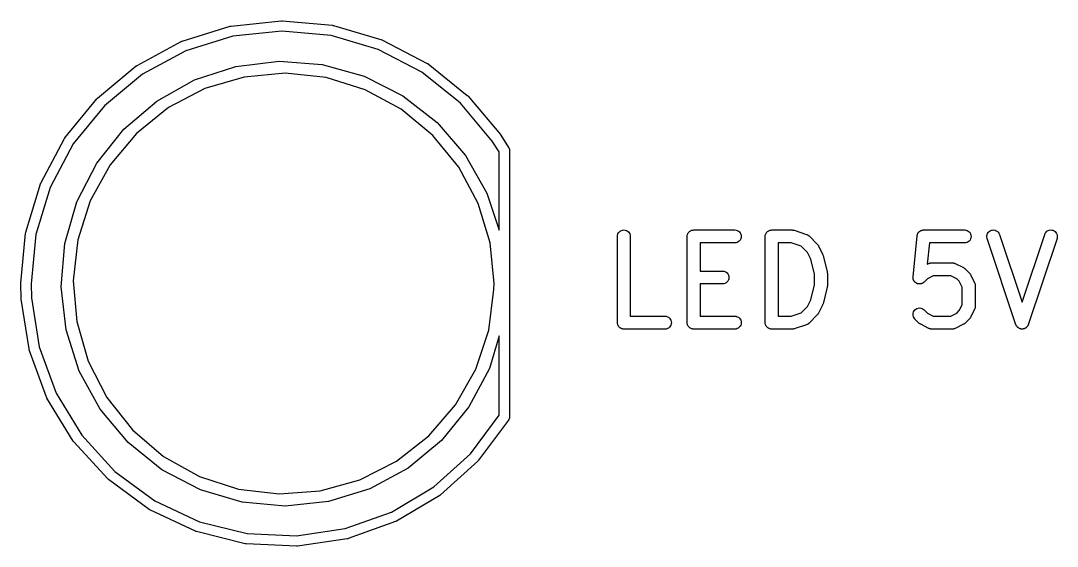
# Model space of a CAD drawing. Extents: x 42 to 128, y -152 to -13.
# Drawn here: x 102.36 to 114.38, y -26.92 to -20.83 of the extents above; entities that cross this region are included whole.
import ezdxf

# ---------------------------------------------------------------- set-up
doc = ezdxf.new("R2010")
doc.units = 0
doc.header["$MEASUREMENT"] = 0
doc.layers.add('BLACK', color=7, linetype='CONTINUOUS')

msp = doc.modelspace()

# ---------------------------------------------------------------- linework, layer by layer
at = {"layer": 'BLACK', "linetype": 'CONTINUOUS'}
for p, q in [((104.233, -21.0625), (104.791, -20.8898)), ((104.791, -20.8896), (104.797, -20.8886)), ((104.791, -20.8898), (104.791, -20.8896)), ((104.797, -20.8886), (104.802, -20.8875)), ((104.802, -20.8875), (105.382, -20.8264)), ((105.382, -20.8264), (105.383, -20.8263)), ((105.383, -20.8263), (105.389, -20.8264)), ((105.389, -20.8264), (105.394, -20.8263)), ((105.394, -20.8263), (105.975, -20.8791)), ((105.975, -20.8791), (105.976, -20.8792)), ((105.976, -20.8792), (105.981, -20.8803)), ((105.981, -20.8803), (105.987, -20.8813)), ((105.987, -20.8813), (106.547, -21.046)), ((104.82, -21.0062), (104.274, -21.1754)), ((105.389, -20.9464), (104.82, -21.0062)), ((105.959, -20.9981), (105.389, -20.9464)), ((106.507, -21.1594), (105.959, -20.9981)), ((103.709, -21.3447), (104.222, -21.067)), ((104.222, -21.067), (104.223, -21.0666)), ((104.223, -21.0666), (104.228, -21.0646)), ((104.228, -21.0646), (104.233, -21.0625)), ((106.547, -21.046), (106.547, -21.0462)), ((106.547, -21.0462), (106.552, -21.0483)), ((106.552, -21.0483), (106.557, -21.0504)), ((106.557, -21.0504), (107.075, -21.3206)), ((104.274, -21.1754), (103.771, -21.4474)), ((107.014, -21.4243), (106.507, -21.1594)), ((103.25, -21.7232), (103.699, -21.3512)), ((103.699, -21.3512), (103.7, -21.3507)), ((103.7, -21.3507), (103.705, -21.3477)), ((103.705, -21.3477), (103.709, -21.3447)), ((104.377, -21.5118), (104.856, -21.3562)), ((104.856, -21.3562), (105.356, -21.2966)), ((105.356, -21.2966), (105.858, -21.3352)), ((105.858, -21.3352), (106.343, -21.4706)), ((107.075, -21.3206), (107.075, -21.321)), ((107.075, -21.321), (107.08, -21.3241)), ((107.08, -21.3241), (107.084, -21.3271)), ((107.084, -21.3271), (107.539, -21.6926)), ((103.771, -21.4474), (103.331, -21.8119)), ((103.938, -21.7574), (104.377, -21.5118)), ((104.953, -21.4792), (104.496, -21.6137)), ((105.427, -21.4361), (104.953, -21.4792)), ((105.901, -21.4858), (105.427, -21.4361)), ((106.356, -21.6267), (105.901, -21.4858)), ((106.343, -21.4706), (106.792, -21.6976)), ((107.459, -21.7825), (107.014, -21.4243)), ((104.496, -21.6137), (104.074, -21.8343)), ((106.774, -21.8531), (106.356, -21.6267)), ((102.873, -22.1838), (103.242, -21.7316)), ((103.242, -21.7309), (103.246, -21.7271)), ((103.242, -21.7316), (103.242, -21.7309)), ((103.246, -21.7271), (103.25, -21.7232)), ((103.554, -22.0838), (103.938, -21.7574)), ((106.792, -21.6976), (107.189, -22.0076)), ((107.539, -21.6926), (107.54, -21.6932)), ((107.54, -21.6932), (107.544, -21.697)), ((107.544, -21.697), (107.548, -21.7008)), ((107.548, -21.7008), (107.923, -22.1478)), ((103.331, -21.8119), (102.97, -22.2551)), ((104.074, -21.8343), (103.703, -22.1327)), ((107.141, -22.1567), (106.774, -21.8531)), ((107.828, -22.222), (107.459, -21.7825)), ((103.241, -22.4784), (103.554, -22.0838)), ((107.189, -22.0076), (107.518, -22.3888)), ((102.592, -22.7089), (102.866, -22.1936)), ((102.866, -22.1936), (102.867, -22.1928)), ((102.867, -22.1928), (102.87, -22.1884)), ((102.87, -22.1884), (102.873, -22.1838)), ((103.703, -22.1327), (103.397, -22.4975)), ((107.442, -22.5257), (107.141, -22.1567)), ((107.91, -22.3488), (107.828, -22.222)), ((107.923, -22.1478), (107.923, -22.1484)), ((107.923, -22.1484), (107.925, -22.1513)), ((107.925, -22.1513), (107.927, -22.1539)), ((107.927, -22.1539), (108.018, -22.295)), ((102.97, -22.2551), (102.701, -22.76)), ((107.91, -23.2567), (107.91, -22.3488)), ((108.018, -22.295), (108.02, -22.2975)), ((108.02, -22.2975), (108.026, -22.3079)), ((108.026, -22.3079), (108.029, -22.3192)), ((108.029, -22.3192), (108.03, -22.3281)), ((108.03, -22.3281), (108.03, -25.4239)), ((103.011, -22.9262), (103.241, -22.4784)), ((107.518, -22.3888), (107.767, -22.8266)), ((103.397, -22.4975), (103.167, -22.9148)), ((107.666, -22.9462), (107.442, -22.5257)), ((102.419, -23.2784), (102.588, -22.7197)), ((102.588, -22.7189), (102.59, -22.7139)), ((102.588, -22.7197), (102.588, -22.7189)), ((102.59, -22.7139), (102.592, -22.7089)), ((102.701, -22.76), (102.536, -23.3074)), ((107.767, -22.8266), (107.91, -23.2567)), ((102.872, -23.4103), (103.011, -22.9262)), ((103.167, -22.9148), (103.023, -23.3687)), ((107.804, -23.4021), (107.666, -22.9462)), ((102.36, -23.8706), (102.417, -23.2898)), ((102.417, -23.289), (102.418, -23.2837)), ((102.417, -23.2898), (102.417, -23.289)), ((102.418, -23.2837), (102.419, -23.2784)), ((102.536, -23.3074), (102.48, -23.8783)), ((109.28, -23.3273), (109.282, -23.3128)), ((109.282, -23.3128), (109.286, -23.2988)), ((109.286, -23.2988), (109.293, -23.286)), ((109.293, -23.286), (109.303, -23.2748)), ((109.303, -23.2748), (109.314, -23.2656)), ((109.314, -23.2656), (109.327, -23.2588)), ((109.327, -23.2588), (109.341, -23.2547)), ((109.341, -23.2547), (109.356, -23.2534)), ((109.356, -23.2534), (109.37, -23.2549)), ((109.37, -23.2549), (109.384, -23.2592)), ((109.384, -23.2592), (109.397, -23.2662)), ((109.397, -23.2662), (109.408, -23.2755)), ((109.408, -23.2755), (109.418, -23.2869)), ((109.418, -23.2869), (109.425, -23.2998)), ((109.425, -23.2998), (109.429, -23.3138)), ((109.429, -23.3138), (109.43, -23.3284)), ((110.09, -23.3273), (110.091, -23.3203)), ((110.091, -23.3128), (110.094, -23.3061)), ((110.091, -23.313), (110.091, -23.3128)), ((110.091, -23.3133), (110.091, -23.313)), ((110.091, -23.3203), (110.091, -23.3133)), ((110.094, -23.3061), (110.096, -23.2993)), ((110.096, -23.2988), (110.099, -23.2926)), ((110.096, -23.2991), (110.096, -23.2988)), ((110.096, -23.2993), (110.096, -23.2991)), ((110.099, -23.2926), (110.103, -23.2864)), ((110.103, -23.286), (110.107, -23.2806)), ((110.103, -23.2862), (110.103, -23.286)), ((110.103, -23.2864), (110.103, -23.2862)), ((110.107, -23.2806), (110.112, -23.2752)), ((110.112, -23.2748), (110.118, -23.2704)), ((110.112, -23.275), (110.112, -23.2748)), ((110.112, -23.2752), (110.112, -23.275)), ((110.118, -23.2704), (110.123, -23.2659)), ((110.123, -23.2658), (110.124, -23.2656)), ((110.123, -23.2659), (110.123, -23.2658)), ((110.124, -23.2656), (110.13, -23.2624)), ((110.13, -23.2624), (110.136, -23.259)), ((110.136, -23.259), (110.137, -23.2588)), ((110.136, -23.259), (110.136, -23.259)), ((110.137, -23.2588), (110.143, -23.2568)), ((110.143, -23.2568), (110.15, -23.2548)), ((110.15, -23.2548), (110.151, -23.2547)), ((110.15, -23.2548), (110.15, -23.2548)), ((110.151, -23.2547), (110.158, -23.2541)), ((110.158, -23.2541), (110.165, -23.2534)), ((110.165, -23.2534), (110.641, -23.2534)), ((110.641, -23.2534), (110.642, -23.2534)), ((110.642, -23.2534), (110.657, -23.255)), ((110.657, -23.255), (110.67, -23.2594)), ((110.67, -23.2594), (110.683, -23.2665)), ((110.683, -23.2665), (110.695, -23.2759)), ((110.695, -23.2759), (110.704, -23.2873)), ((110.704, -23.2873), (110.71, -23.3003)), ((110.71, -23.3003), (110.715, -23.3143)), ((110.715, -23.3143), (110.716, -23.3289)), ((110.995, -23.3203), (110.996, -23.3133)), ((110.995, -23.3273), (110.995, -23.3203)), ((110.996, -23.3128), (110.998, -23.3061)), ((110.996, -23.313), (110.996, -23.3128)), ((110.996, -23.3133), (110.996, -23.313)), ((110.998, -23.3061), (111, -23.2993)), ((111, -23.2993), (111.001, -23.2991)), ((111.001, -23.2988), (111.004, -23.2926)), ((111.001, -23.2991), (111.001, -23.2988)), ((111.004, -23.2926), (111.007, -23.2864)), ((111.007, -23.2864), (111.008, -23.2862)), ((111.008, -23.286), (111.012, -23.2806)), ((111.008, -23.2862), (111.008, -23.286)), ((111.012, -23.2806), (111.017, -23.2752)), ((111.017, -23.2748), (111.023, -23.2704)), ((111.017, -23.275), (111.017, -23.2748)), ((111.017, -23.2752), (111.017, -23.275)), ((111.023, -23.2704), (111.028, -23.2659)), ((111.028, -23.2656), (111.035, -23.2624)), ((111.028, -23.2658), (111.028, -23.2656)), ((111.028, -23.2659), (111.028, -23.2658)), ((111.035, -23.2624), (111.041, -23.259)), ((111.041, -23.2588), (111.048, -23.2568)), ((111.041, -23.259), (111.041, -23.2588)), ((111.041, -23.259), (111.041, -23.259)), ((111.048, -23.2568), (111.055, -23.2548)), ((111.055, -23.2547), (111.062, -23.2541)), ((111.055, -23.2548), (111.055, -23.2547)), ((111.055, -23.2548), (111.055, -23.2548)), ((111.062, -23.2541), (111.07, -23.2534)), ((111.07, -23.2534), (111.308, -23.2534)), ((111.308, -23.2534), (111.309, -23.2534)), ((111.309, -23.2534), (111.313, -23.2539)), ((111.313, -23.2539), (111.317, -23.254)), ((111.317, -23.254), (111.32, -23.2547)), ((111.32, -23.2547), (111.323, -23.255)), ((111.323, -23.255), (111.327, -23.2563)), ((111.327, -23.2563), (111.331, -23.2572)), ((111.331, -23.2572), (111.474, -23.3048)), ((111.474, -23.3048), (111.475, -23.3052)), ((111.475, -23.3052), (111.477, -23.3061)), ((111.477, -23.3061), (111.479, -23.3068)), ((111.479, -23.3068), (111.484, -23.3092)), ((111.484, -23.3092), (111.488, -23.3113)), ((111.488, -23.3113), (111.49, -23.3126)), ((111.49, -23.3126), (111.492, -23.3137)), ((111.492, -23.3137), (111.496, -23.3169)), ((111.496, -23.3169), (111.5, -23.3199)), ((111.5, -23.3199), (111.502, -23.3216)), ((111.502, -23.3216), (111.504, -23.323)), ((112.709, -23.7971), (112.757, -23.3209)), ((112.757, -23.3199), (112.758, -23.3166)), ((112.757, -23.3209), (112.757, -23.3199)), ((112.758, -23.3133), (112.759, -23.3095)), ((112.758, -23.3166), (112.758, -23.3133)), ((112.759, -23.3095), (112.76, -23.3056)), ((112.76, -23.3056), (112.761, -23.3025)), ((112.761, -23.3025), (112.762, -23.2993)), ((112.762, -23.2993), (112.764, -23.2958)), ((112.764, -23.2958), (112.766, -23.2921)), ((112.766, -23.2921), (112.768, -23.2894)), ((112.768, -23.2894), (112.769, -23.2864)), ((112.769, -23.2864), (112.772, -23.2834)), ((112.772, -23.2834), (112.774, -23.2801)), ((112.774, -23.2801), (112.776, -23.2777)), ((112.776, -23.2777), (112.779, -23.2752)), ((112.779, -23.2752), (112.782, -23.2726)), ((112.782, -23.2726), (112.785, -23.2698)), ((112.785, -23.2698), (112.787, -23.268)), ((112.787, -23.268), (112.79, -23.2659)), ((112.79, -23.2659), (112.793, -23.264)), ((112.793, -23.264), (112.797, -23.2618)), ((112.797, -23.2618), (112.8, -23.2606)), ((112.8, -23.2606), (112.803, -23.259)), ((112.803, -23.259), (112.807, -23.2579)), ((112.807, -23.2579), (112.81, -23.2564)), ((112.81, -23.2564), (112.814, -23.2558)), ((112.814, -23.2558), (112.817, -23.2548)), ((112.817, -23.2548), (112.821, -23.2544)), ((112.821, -23.2544), (112.825, -23.2537)), ((112.825, -23.2537), (112.828, -23.2537)), ((112.828, -23.2537), (112.831, -23.2534)), ((112.831, -23.2534), (113.308, -23.2534)), ((113.308, -23.2534), (113.309, -23.2534)), ((113.309, -23.2534), (113.323, -23.255)), ((113.323, -23.255), (113.337, -23.2594)), ((113.337, -23.2594), (113.35, -23.2665)), ((113.35, -23.2665), (113.361, -23.2759)), ((113.361, -23.2759), (113.37, -23.2873)), ((113.37, -23.2873), (113.377, -23.3003)), ((113.377, -23.3003), (113.381, -23.3143)), ((113.381, -23.3143), (113.383, -23.3289)), ((113.566, -23.3221), (113.569, -23.3078)), ((113.566, -23.3368), (113.566, -23.3221)), ((113.569, -23.3078), (113.574, -23.2941)), ((113.574, -23.2941), (113.582, -23.2818)), ((113.582, -23.2818), (113.592, -23.2713)), ((113.592, -23.2713), (113.604, -23.2629)), ((113.604, -23.2629), (113.618, -23.2571)), ((113.618, -23.2571), (113.632, -23.2539)), ((113.632, -23.2539), (113.647, -23.2536)), ((113.647, -23.2536), (113.661, -23.2561)), ((113.661, -23.2561), (113.675, -23.2614)), ((113.675, -23.2614), (113.687, -23.2693)), ((113.687, -23.2693), (113.698, -23.2793)), ((113.698, -23.2793), (113.706, -23.2913)), ((113.706, -23.2913), (113.712, -23.3047)), ((113.712, -23.3047), (113.974, -24.0912)), ((113.974, -24.0912), (114.236, -23.3047)), ((114.236, -23.3047), (114.237, -23.3037)), ((114.237, -23.3037), (114.243, -23.2904)), ((114.243, -23.2904), (114.252, -23.2786)), ((114.252, -23.2786), (114.262, -23.2686)), ((114.262, -23.2686), (114.275, -23.261)), ((114.275, -23.261), (114.289, -23.2559)), ((114.289, -23.2559), (114.303, -23.2535)), ((114.303, -23.2535), (114.318, -23.254)), ((114.318, -23.254), (114.332, -23.2574)), ((114.332, -23.2574), (114.345, -23.2635)), ((114.345, -23.2635), (114.357, -23.272)), ((114.357, -23.272), (114.367, -23.2827)), ((114.367, -23.2827), (114.375, -23.2951)), ((114.375, -23.2951), (114.38, -23.3088)), ((114.38, -23.3088), (114.382, -23.3232)), ((102.83, -23.912), (102.872, -23.4103)), ((103.023, -23.3687), (102.97, -23.8419)), ((107.85, -23.876), (107.804, -23.4021)), ((109.28, -23.3284), (109.28, -23.3273)), ((109.28, -24.3284), (109.28, -23.3284)), ((109.43, -23.3284), (109.43, -24.2534)), ((110.09, -23.3278), (110.09, -23.3273)), ((110.09, -23.3279), (110.09, -23.3278)), ((110.09, -23.3284), (110.09, -23.3279)), ((110.09, -23.3279), (110.09, -23.3279)), ((110.09, -24.3284), (110.09, -23.3284)), ((110.641, -23.4034), (110.24, -23.4034)), ((110.24, -23.4034), (110.24, -23.7296)), ((110.656, -23.402), (110.641, -23.4034)), ((110.67, -23.3977), (110.656, -23.402)), ((110.682, -23.3908), (110.67, -23.3977)), ((110.694, -23.3816), (110.682, -23.3908)), ((110.703, -23.3703), (110.694, -23.3816)), ((110.71, -23.3574), (110.703, -23.3703)), ((110.714, -23.3435), (110.71, -23.3574)), ((110.716, -23.3289), (110.714, -23.3435)), ((110.995, -23.3278), (110.995, -23.3273)), ((110.995, -23.3279), (110.995, -23.3278)), ((110.995, -23.3284), (110.995, -23.3279)), ((110.995, -23.3279), (110.995, -23.3279)), ((110.995, -24.3284), (110.995, -23.3284)), ((111.145, -23.4034), (111.145, -24.2534)), ((111.295, -23.4034), (111.145, -23.4034)), ((111.41, -23.4416), (111.295, -23.4034)), ((111.484, -23.5157), (111.41, -23.4416)), ((111.504, -23.323), (111.599, -23.4182)), ((111.599, -23.4182), (111.599, -23.4189)), ((111.599, -23.4189), (111.602, -23.4222)), ((111.602, -23.4222), (111.605, -23.4253)), ((111.605, -23.4253), (111.607, -23.428)), ((111.607, -23.428), (111.609, -23.4304)), ((111.609, -23.4304), (111.611, -23.4341)), ((111.611, -23.4341), (111.613, -23.4377)), ((111.613, -23.4377), (111.66, -23.5329)), ((112.899, -23.4034), (112.874, -23.6516)), ((113.308, -23.4034), (112.899, -23.4034)), ((113.322, -23.402), (113.308, -23.4034)), ((113.336, -23.3977), (113.322, -23.402)), ((113.349, -23.3908), (113.336, -23.3977)), ((113.36, -23.3816), (113.349, -23.3908)), ((113.37, -23.3703), (113.36, -23.3816)), ((113.377, -23.3574), (113.37, -23.3703)), ((113.381, -23.3435), (113.377, -23.3574)), ((113.383, -23.3289), (113.381, -23.3435)), ((113.569, -23.3511), (113.566, -23.3368)), ((113.57, -23.3521), (113.569, -23.3511)), ((113.903, -24.3521), (113.57, -23.3521)), ((114.379, -23.3521), (114.045, -24.3521)), ((114.382, -23.3378), (114.379, -23.3521)), ((114.382, -23.3232), (114.382, -23.3378)), ((111.523, -23.5927), (111.484, -23.5157)), ((111.66, -23.5329), (111.661, -23.5339)), ((111.661, -23.5339), (111.661, -23.5342)), ((111.661, -23.5342), (111.661, -23.5345)), ((111.661, -23.5345), (111.664, -23.5411)), ((111.664, -23.5411), (111.666, -23.5476)), ((111.666, -23.5476), (111.666, -23.548)), ((111.666, -23.548), (111.666, -23.5483)), ((111.666, -23.5483), (111.714, -23.7388)), ((111.566, -23.7662), (111.523, -23.5927)), ((112.874, -23.6516), (112.893, -23.6423)), ((112.893, -23.6423), (112.894, -23.6418)), ((112.894, -23.6418), (112.896, -23.641)), ((112.896, -23.641), (112.898, -23.64)), ((112.898, -23.64), (112.903, -23.6385)), ((112.903, -23.6385), (112.908, -23.6367)), ((112.908, -23.6367), (112.91, -23.6364)), ((112.91, -23.6364), (112.912, -23.6358)), ((112.912, -23.6358), (112.917, -23.6353)), ((112.917, -23.6353), (112.922, -23.6345)), ((112.922, -23.6345), (112.924, -23.6345)), ((112.924, -23.6345), (112.927, -23.6343)), ((112.927, -23.6343), (113.165, -23.6343)), ((113.165, -23.6343), (113.166, -23.6343)), ((113.166, -23.6343), (113.168, -23.6346)), ((113.168, -23.6346), (113.17, -23.6345)), ((113.17, -23.6345), (113.175, -23.6354)), ((113.175, -23.6354), (113.18, -23.636)), ((113.18, -23.636), (113.182, -23.6366)), ((113.182, -23.6366), (113.185, -23.637)), ((113.185, -23.637), (113.189, -23.6388)), ((113.189, -23.6388), (113.194, -23.6404)), ((113.194, -23.6404), (113.196, -23.6415)), ((113.196, -23.6415), (113.198, -23.6423)), ((113.198, -23.6423), (113.294, -23.6899)), ((110.24, -23.7296), (110.498, -23.7296)), ((110.498, -23.7296), (110.499, -23.7296)), ((110.499, -23.7296), (110.514, -23.7312)), ((110.514, -23.7312), (110.528, -23.7356)), ((110.528, -23.7356), (110.54, -23.7427)), ((110.54, -23.7427), (110.552, -23.7521)), ((110.552, -23.7521), (110.561, -23.7635)), ((110.561, -23.7635), (110.568, -23.7765)), ((110.568, -23.7765), (110.572, -23.7905)), ((110.572, -23.7905), (110.573, -23.8051)), ((111.566, -23.8906), (111.566, -23.7662)), ((111.714, -23.7388), (111.714, -23.7398)), ((111.714, -23.7398), (111.714, -23.7411)), ((111.714, -23.7411), (111.715, -23.7424)), ((111.715, -23.7424), (111.715, -23.7484)), ((111.715, -23.7484), (111.716, -23.7543)), ((111.716, -23.7543), (111.716, -23.7556)), ((111.716, -23.7556), (111.716, -23.757)), ((111.716, -23.757), (111.716, -23.8998)), ((112.709, -23.8007), (112.709, -23.7971)), ((112.709, -23.8043), (112.709, -23.8007)), ((112.944, -23.7843), (112.876, -23.8186)), ((113.147, -23.7843), (112.944, -23.7843)), ((113.216, -23.8186), (113.147, -23.7843)), ((113.294, -23.6899), (113.294, -23.6903)), ((113.294, -23.6903), (113.298, -23.6926)), ((113.298, -23.6926), (113.302, -23.6946)), ((113.302, -23.6946), (113.304, -23.6966)), ((113.304, -23.6966), (113.307, -23.6983)), ((113.307, -23.6983), (113.31, -23.7012)), ((113.31, -23.7012), (113.313, -23.7039)), ((113.313, -23.7039), (113.361, -23.7515)), ((113.361, -23.7515), (113.361, -23.7523)), ((113.361, -23.7523), (113.364, -23.7556)), ((113.364, -23.7556), (113.367, -23.7586)), ((113.367, -23.7586), (113.369, -23.7613)), ((113.369, -23.7613), (113.371, -23.7637)), ((113.371, -23.7637), (113.372, -23.7675)), ((113.372, -23.7675), (113.375, -23.771)), ((113.375, -23.771), (113.422, -23.8663)), ((102.36, -23.8731), (102.36, -23.8706)), ((102.36, -23.8764), (102.36, -23.8731)), ((102.36, -23.8773), (102.36, -23.8764)), ((102.365, -24.0494), (102.36, -23.8773)), ((102.48, -23.8783), (102.485, -24.0421)), ((102.886, -24.4124), (102.83, -23.912)), ((102.97, -23.8419), (103.01, -24.3165)), ((107.849, -23.9441), (107.85, -23.876)), ((110.498, -23.8796), (110.24, -23.8796)), ((110.24, -23.8796), (110.24, -24.2534)), ((110.513, -23.8781), (110.498, -23.8796)), ((110.527, -23.8739), (110.513, -23.8781)), ((110.54, -23.867), (110.527, -23.8739)), ((110.551, -23.8578), (110.54, -23.867)), ((110.56, -23.8465), (110.551, -23.8578)), ((110.567, -23.8336), (110.56, -23.8465)), ((110.572, -23.8197), (110.567, -23.8336)), ((110.573, -23.8051), (110.572, -23.8197)), ((111.523, -24.0641), (111.566, -23.8906)), ((111.714, -23.918), (111.666, -24.1085)), ((111.715, -23.9095), (111.714, -23.9154)), ((111.714, -23.9154), (111.714, -23.9167)), ((111.714, -23.9167), (111.714, -23.918)), ((111.716, -23.9035), (111.715, -23.9095)), ((111.716, -23.8998), (111.716, -23.9009)), ((111.716, -23.9009), (111.716, -23.9022)), ((111.716, -23.9022), (111.716, -23.9035)), ((112.709, -23.808), (112.709, -23.8043)), ((112.709, -23.8117), (112.709, -23.808)), ((112.71, -23.8153), (112.709, -23.8117)), ((112.71, -23.8189), (112.71, -23.8153)), ((112.711, -23.8225), (112.71, -23.8189)), ((112.712, -23.8261), (112.711, -23.8225)), ((112.713, -23.8294), (112.712, -23.8261)), ((112.714, -23.8329), (112.713, -23.8294)), ((112.716, -23.8362), (112.714, -23.8329)), ((112.718, -23.8397), (112.716, -23.8362)), ((112.72, -23.8427), (112.718, -23.8397)), ((112.721, -23.8459), (112.72, -23.8427)), ((112.724, -23.8488), (112.721, -23.8459)), ((112.726, -23.8519), (112.724, -23.8488)), ((112.728, -23.8544), (112.726, -23.8519)), ((112.73, -23.8572), (112.728, -23.8544)), ((112.733, -23.8596), (112.73, -23.8572)), ((112.736, -23.8623), (112.733, -23.8596)), ((112.739, -23.8643), (112.736, -23.8623)), ((112.742, -23.8666), (112.739, -23.8643)), ((112.745, -23.8684), (112.742, -23.8666)), ((112.748, -23.8705), (112.745, -23.8684)), ((112.751, -23.8719), (112.748, -23.8705)), ((112.755, -23.8736), (112.751, -23.8719)), ((112.758, -23.8747), (112.755, -23.8736)), ((112.761, -23.8762), (112.758, -23.8747)), ((112.765, -23.8769), (112.761, -23.8762)), ((112.768, -23.878), (112.765, -23.8769)), ((112.772, -23.8784), (112.768, -23.878)), ((112.776, -23.8791), (112.772, -23.8784)), ((112.779, -23.8792), (112.776, -23.8791)), ((112.783, -23.8796), (112.779, -23.8792)), ((112.787, -23.8792), (112.783, -23.8796)), ((112.79, -23.8793), (112.787, -23.8792)), ((112.794, -23.8786), (112.79, -23.8793)), ((112.798, -23.8783), (112.794, -23.8786)), ((112.801, -23.8773), (112.798, -23.8783)), ((112.805, -23.8766), (112.801, -23.8773)), ((112.808, -23.8752), (112.805, -23.8766)), ((112.812, -23.8742), (112.808, -23.8752)), ((112.815, -23.8725), (112.812, -23.8742)), ((112.818, -23.8711), (112.815, -23.8725)), ((112.821, -23.8691), (112.818, -23.8711)), ((112.825, -23.8675), (112.821, -23.8691)), ((112.828, -23.8651), (112.825, -23.8675)), ((112.831, -23.8631), (112.828, -23.8651)), ((112.833, -23.8606), (112.831, -23.8631)), ((112.836, -23.8583), (112.833, -23.8606)), ((112.837, -23.8576), (112.836, -23.8583)), ((112.876, -23.8186), (112.837, -23.8576)), ((113.246, -23.849), (113.216, -23.8186)), ((113.28, -23.9175), (113.246, -23.849)), ((113.28, -24.1202), (113.28, -23.9175)), ((113.422, -23.8663), (113.423, -23.8672)), ((113.423, -23.8672), (113.424, -23.8693)), ((113.424, -23.8693), (113.425, -23.8712)), ((113.425, -23.8712), (113.426, -23.8761)), ((113.426, -23.8761), (113.428, -23.8809)), ((113.428, -23.8809), (113.428, -23.8831)), ((113.428, -23.8831), (113.429, -23.8852)), ((113.429, -23.8852), (113.429, -23.8903)), ((113.429, -23.8903), (113.43, -23.8954)), ((113.43, -23.8954), (113.43, -23.8976)), ((113.43, -23.8976), (113.43, -23.8998)), ((113.43, -23.8998), (113.43, -24.1379)), ((102.485, -24.0421), (102.573, -24.6091)), ((107.789, -24.4166), (107.849, -23.9441)), ((102.365, -24.0527), (102.365, -24.0494)), ((102.366, -24.0561), (102.365, -24.0527)), ((102.366, -24.0569), (102.366, -24.0561)), ((102.456, -24.6335), (102.366, -24.0569)), ((111.41, -24.2152), (111.484, -24.1411)), ((111.484, -24.1411), (111.523, -24.0641)), ((111.66, -24.1238), (111.613, -24.2191)), ((111.661, -24.1235), (111.66, -24.1238)), ((111.663, -24.1167), (111.661, -24.1232)), ((111.661, -24.1232), (111.661, -24.1235)), ((111.666, -24.1102), (111.663, -24.1167)), ((111.666, -24.1085), (111.666, -24.1095)), ((111.666, -24.1095), (111.666, -24.1098)), ((111.666, -24.1098), (111.666, -24.1102)), ((112.743, -24.1705), (112.755, -24.1637)), ((112.755, -24.1637), (112.769, -24.1595)), ((112.769, -24.1595), (112.784, -24.1581)), ((112.784, -24.1581), (112.799, -24.1596)), ((112.799, -24.1596), (112.813, -24.1639)), ((112.813, -24.1639), (112.826, -24.1708)), ((113.246, -24.1887), (113.28, -24.1202)), ((113.426, -24.1626), (113.424, -24.1674)), ((113.428, -24.1578), (113.426, -24.1626)), ((113.429, -24.1535), (113.428, -24.1556)), ((113.428, -24.1556), (113.428, -24.1578)), ((113.43, -24.1434), (113.429, -24.1484)), ((113.429, -24.1484), (113.429, -24.1535)), ((113.43, -24.1379), (113.43, -24.139)), ((113.43, -24.139), (113.43, -24.1411)), ((113.43, -24.1411), (113.43, -24.1434)), ((109.43, -24.2534), (109.831, -24.2534)), ((109.831, -24.2534), (109.832, -24.2534)), ((109.832, -24.2534), (109.847, -24.255)), ((109.847, -24.255), (109.861, -24.2594)), ((109.861, -24.2594), (109.874, -24.2665)), ((109.874, -24.2665), (109.885, -24.2759)), ((109.885, -24.2759), (109.894, -24.2873)), ((110.24, -24.2534), (110.641, -24.2534)), ((110.641, -24.2534), (110.642, -24.2534)), ((110.642, -24.2534), (110.657, -24.255)), ((110.657, -24.255), (110.67, -24.2594)), ((110.67, -24.2594), (110.683, -24.2665)), ((110.683, -24.2665), (110.695, -24.2759)), ((110.695, -24.2759), (110.704, -24.2873)), ((111.145, -24.2534), (111.295, -24.2534)), ((111.295, -24.2534), (111.41, -24.2152)), ((111.599, -24.2386), (111.504, -24.3338)), ((111.601, -24.2353), (111.599, -24.2386)), ((111.604, -24.2323), (111.601, -24.2353)), ((111.606, -24.2297), (111.604, -24.2323)), ((111.608, -24.2272), (111.606, -24.2297)), ((111.61, -24.2235), (111.608, -24.2272)), ((111.612, -24.22), (111.61, -24.2235)), ((111.613, -24.2191), (111.612, -24.22)), ((112.709, -24.2324), (112.71, -24.2178)), ((112.71, -24.2469), (112.709, -24.2324)), ((112.71, -24.2178), (112.715, -24.2038)), ((112.714, -24.261), (112.71, -24.2469)), ((112.721, -24.274), (112.714, -24.261)), ((112.715, -24.2038), (112.722, -24.191)), ((112.73, -24.2854), (112.721, -24.274)), ((112.722, -24.191), (112.731, -24.1797)), ((112.731, -24.1797), (112.743, -24.1705)), ((112.826, -24.1708), (112.837, -24.1801)), ((112.837, -24.1801), (112.876, -24.2191)), ((112.876, -24.2191), (112.944, -24.2534)), ((112.944, -24.2534), (113.147, -24.2534)), ((113.147, -24.2534), (113.216, -24.2191)), ((113.216, -24.2191), (113.246, -24.1887)), ((113.363, -24.2829), (113.361, -24.2862)), ((113.366, -24.2799), (113.363, -24.2829)), ((113.368, -24.2773), (113.366, -24.2799)), ((113.37, -24.2749), (113.368, -24.2773)), ((113.372, -24.2712), (113.37, -24.2749)), ((113.374, -24.2676), (113.372, -24.2712)), ((113.375, -24.2667), (113.374, -24.2676)), ((113.422, -24.1714), (113.375, -24.2667)), ((113.423, -24.1694), (113.422, -24.1714)), ((113.424, -24.1674), (113.423, -24.1694)), ((103.01, -24.3165), (103.141, -24.7742)), ((109.281, -24.3354), (109.28, -24.3284)), ((109.282, -24.3424), (109.281, -24.3354)), ((109.282, -24.3427), (109.282, -24.3424)), ((109.282, -24.3429), (109.282, -24.3427)), ((109.284, -24.3497), (109.282, -24.3429)), ((109.286, -24.3565), (109.284, -24.3497)), ((109.286, -24.3567), (109.286, -24.3565)), ((109.286, -24.357), (109.286, -24.3567)), ((109.289, -24.3632), (109.286, -24.357)), ((109.292, -24.3694), (109.289, -24.3632)), ((109.293, -24.3697), (109.292, -24.3694)), ((109.293, -24.3699), (109.293, -24.3697)), ((109.297, -24.3754), (109.293, -24.3699)), ((109.302, -24.3809), (109.297, -24.3754)), ((109.302, -24.381), (109.302, -24.3809)), ((109.302, -24.3812), (109.302, -24.381)), ((109.307, -24.3857), (109.302, -24.3812)), ((109.313, -24.3903), (109.307, -24.3857)), ((109.313, -24.3904), (109.313, -24.3903)), ((109.313, -24.3906), (109.313, -24.3904)), ((109.319, -24.3939), (109.313, -24.3906)), ((109.326, -24.3973), (109.319, -24.3939)), ((109.326, -24.3974), (109.326, -24.3973)), ((109.326, -24.3975), (109.326, -24.3974)), ((109.333, -24.3996), (109.326, -24.3975)), ((109.34, -24.4017), (109.333, -24.3996)), ((109.34, -24.4018), (109.34, -24.4017)), ((109.347, -24.4026), (109.34, -24.4018)), ((109.34, -24.4018), (109.34, -24.4018)), ((109.354, -24.4034), (109.347, -24.4026)), ((109.355, -24.4034), (109.354, -24.4034)), ((109.831, -24.4034), (109.355, -24.4034)), ((109.355, -24.4034), (109.355, -24.4034)), ((109.355, -24.4034), (109.355, -24.4034)), ((109.355, -24.4034), (109.355, -24.4034)), ((109.846, -24.402), (109.831, -24.4034)), ((109.86, -24.3977), (109.846, -24.402)), ((109.873, -24.3908), (109.86, -24.3977)), ((109.884, -24.3816), (109.873, -24.3908)), ((109.894, -24.3703), (109.884, -24.3816)), ((109.894, -24.2873), (109.901, -24.3003)), ((109.901, -24.3574), (109.894, -24.3703)), ((109.901, -24.3003), (109.905, -24.3143)), ((109.905, -24.3435), (109.901, -24.3574)), ((109.905, -24.3143), (109.906, -24.3289)), ((109.906, -24.3289), (109.905, -24.3435)), ((110.09, -24.3354), (110.09, -24.3284)), ((110.091, -24.3424), (110.09, -24.3354)), ((110.091, -24.3427), (110.091, -24.3424)), ((110.091, -24.3429), (110.091, -24.3427)), ((110.093, -24.3497), (110.091, -24.3429)), ((110.095, -24.3565), (110.093, -24.3497)), ((110.095, -24.3567), (110.095, -24.3565)), ((110.095, -24.357), (110.095, -24.3567)), ((110.099, -24.3632), (110.095, -24.357)), ((110.102, -24.3694), (110.099, -24.3632)), ((110.102, -24.3697), (110.102, -24.3694)), ((110.102, -24.3699), (110.102, -24.3697)), ((110.107, -24.3754), (110.102, -24.3699)), ((110.111, -24.3809), (110.107, -24.3754)), ((110.111, -24.381), (110.111, -24.3809)), ((110.112, -24.3812), (110.111, -24.381)), ((110.117, -24.3857), (110.112, -24.3812)), ((110.122, -24.3903), (110.117, -24.3857)), ((110.123, -24.3904), (110.122, -24.3903)), ((110.123, -24.3906), (110.123, -24.3904)), ((110.129, -24.3939), (110.123, -24.3906)), ((110.135, -24.3973), (110.129, -24.3939)), ((110.135, -24.3974), (110.135, -24.3973)), ((110.136, -24.3975), (110.135, -24.3974)), ((110.142, -24.3996), (110.136, -24.3975)), ((110.149, -24.4017), (110.142, -24.3996)), ((110.149, -24.4018), (110.149, -24.4017)), ((110.15, -24.4018), (110.149, -24.4018)), ((110.157, -24.4026), (110.15, -24.4018)), ((110.164, -24.4034), (110.157, -24.4026)), ((110.165, -24.4034), (110.164, -24.4034)), ((110.164, -24.4034), (110.164, -24.4034)), ((110.164, -24.4034), (110.164, -24.4034)), ((110.164, -24.4034), (110.164, -24.4034)), ((110.641, -24.4034), (110.165, -24.4034)), ((110.656, -24.402), (110.641, -24.4034)), ((110.67, -24.3977), (110.656, -24.402)), ((110.682, -24.3908), (110.67, -24.3977)), ((110.694, -24.3816), (110.682, -24.3908)), ((110.703, -24.3703), (110.694, -24.3816)), ((110.71, -24.3574), (110.703, -24.3703)), ((110.704, -24.2873), (110.71, -24.3003)), ((110.71, -24.3003), (110.715, -24.3143)), ((110.714, -24.3435), (110.71, -24.3574)), ((110.716, -24.3289), (110.714, -24.3435)), ((110.715, -24.3143), (110.716, -24.3289)), ((110.995, -24.3354), (110.995, -24.3284)), ((110.996, -24.3424), (110.995, -24.3354)), ((110.996, -24.3427), (110.996, -24.3424)), ((110.996, -24.3429), (110.996, -24.3427)), ((110.998, -24.3497), (110.996, -24.3429)), ((111, -24.3565), (110.998, -24.3497)), ((111, -24.3567), (111, -24.3565)), ((111, -24.357), (111, -24.3567)), ((111.003, -24.3632), (111, -24.357)), ((111.007, -24.3694), (111.003, -24.3632)), ((111.007, -24.3697), (111.007, -24.3694)), ((111.007, -24.3699), (111.007, -24.3697)), ((111.012, -24.3754), (111.007, -24.3699)), ((111.016, -24.3809), (111.012, -24.3754)), ((111.016, -24.381), (111.016, -24.3809)), ((111.016, -24.3812), (111.016, -24.381)), ((111.022, -24.3857), (111.016, -24.3812)), ((111.027, -24.3903), (111.022, -24.3857)), ((111.027, -24.3904), (111.027, -24.3903)), ((111.028, -24.3906), (111.027, -24.3904)), ((111.034, -24.3939), (111.028, -24.3906)), ((111.04, -24.3973), (111.034, -24.3939)), ((111.04, -24.3974), (111.04, -24.3973)), ((111.04, -24.3975), (111.04, -24.3974)), ((111.047, -24.3996), (111.04, -24.3975)), ((111.054, -24.4017), (111.047, -24.3996)), ((111.054, -24.4018), (111.054, -24.4017)), ((111.061, -24.4026), (111.054, -24.4018)), ((111.054, -24.4018), (111.054, -24.4018)), ((111.068, -24.4034), (111.061, -24.4026)), ((111.069, -24.4034), (111.068, -24.4034)), ((111.07, -24.4034), (111.069, -24.4034)), ((111.069, -24.4034), (111.069, -24.4034)), ((111.069, -24.4034), (111.069, -24.4034)), ((111.308, -24.4034), (111.07, -24.4034)), ((111.312, -24.403), (111.308, -24.4034)), ((111.316, -24.4029), (111.312, -24.403)), ((111.319, -24.4023), (111.316, -24.4029)), ((111.322, -24.402), (111.319, -24.4023)), ((111.326, -24.4007), (111.322, -24.402)), ((111.33, -24.3999), (111.326, -24.4007)), ((111.331, -24.3995), (111.33, -24.3999)), ((111.474, -24.3519), (111.331, -24.3995)), ((111.476, -24.351), (111.474, -24.3519)), ((111.478, -24.3504), (111.476, -24.351)), ((111.483, -24.348), (111.478, -24.3504)), ((111.488, -24.346), (111.483, -24.348)), ((111.489, -24.3447), (111.488, -24.346)), ((111.491, -24.3437), (111.489, -24.3447)), ((111.495, -24.3405), (111.491, -24.3437)), ((111.5, -24.3375), (111.495, -24.3405)), ((111.501, -24.3359), (111.5, -24.3375)), ((111.503, -24.3345), (111.501, -24.3359)), ((111.504, -24.3338), (111.503, -24.3345)), ((112.731, -24.2862), (112.73, -24.2854)), ((112.778, -24.3338), (112.731, -24.2862)), ((112.782, -24.3365), (112.778, -24.3338)), ((112.785, -24.3394), (112.782, -24.3365)), ((112.787, -24.3411), (112.785, -24.3394)), ((112.79, -24.3431), (112.787, -24.3411)), ((112.793, -24.3451), (112.79, -24.3431)), ((112.797, -24.3474), (112.793, -24.3451)), ((112.798, -24.3478), (112.797, -24.3474)), ((112.893, -24.3955), (112.798, -24.3478)), ((112.895, -24.3963), (112.893, -24.3955)), ((112.897, -24.3973), (112.895, -24.3963)), ((112.902, -24.3989), (112.897, -24.3973)), ((112.907, -24.4007), (112.902, -24.3989)), ((112.909, -24.4011), (112.907, -24.4007)), ((112.911, -24.4017), (112.909, -24.4011)), ((112.916, -24.4023), (112.911, -24.4017)), ((112.921, -24.4032), (112.916, -24.4023)), ((112.923, -24.4031), (112.921, -24.4032)), ((112.926, -24.4034), (112.923, -24.4031)), ((112.927, -24.4034), (112.926, -24.4034)), ((113.165, -24.4034), (112.927, -24.4034)), ((113.167, -24.4032), (113.165, -24.4034)), ((113.169, -24.4033), (113.167, -24.4032)), ((113.174, -24.4025), (113.169, -24.4033)), ((113.179, -24.402), (113.174, -24.4025)), ((113.181, -24.4013), (113.179, -24.402)), ((113.184, -24.401), (113.181, -24.4013)), ((113.188, -24.3992), (113.184, -24.401)), ((113.193, -24.3977), (113.188, -24.3992)), ((113.195, -24.3967), (113.193, -24.3977)), ((113.197, -24.3959), (113.195, -24.3967)), ((113.198, -24.3955), (113.197, -24.3959)), ((113.294, -24.3478), (113.198, -24.3955)), ((113.297, -24.3456), (113.294, -24.3478)), ((113.301, -24.3437), (113.297, -24.3456)), ((113.303, -24.3417), (113.301, -24.3437)), ((113.306, -24.3401), (113.303, -24.3417)), ((113.309, -24.3372), (113.306, -24.3401)), ((113.312, -24.3345), (113.309, -24.3372)), ((113.313, -24.3338), (113.312, -24.3345)), ((113.361, -24.2862), (113.313, -24.3338)), ((113.905, -24.3568), (113.903, -24.3521)), ((113.907, -24.3617), (113.905, -24.3568)), ((113.908, -24.3635), (113.907, -24.3617)), ((113.909, -24.3655), (113.908, -24.3635)), ((113.912, -24.3697), (113.909, -24.3655)), ((113.915, -24.3741), (113.912, -24.3697)), ((113.916, -24.3757), (113.915, -24.3741)), ((113.918, -24.3774), (113.916, -24.3757)), ((113.921, -24.381), (113.918, -24.3774)), ((113.925, -24.3848), (113.921, -24.381)), ((113.927, -24.386), (113.925, -24.3848)), ((113.928, -24.3875), (113.927, -24.386)), ((113.933, -24.3903), (113.928, -24.3875)), ((113.937, -24.3933), (113.933, -24.3903)), ((113.939, -24.3942), (113.937, -24.3933)), ((113.941, -24.3953), (113.939, -24.3942)), ((113.945, -24.3972), (113.941, -24.3953)), ((113.95, -24.3994), (113.945, -24.3972)), ((113.952, -24.3999), (113.95, -24.3994)), ((113.954, -24.4006), (113.952, -24.3999)), ((113.959, -24.4015), (113.954, -24.4006)), ((113.964, -24.4027), (113.959, -24.4015)), ((113.966, -24.4028), (113.964, -24.4027)), ((113.969, -24.4032), (113.966, -24.4028)), ((113.974, -24.4031), (113.969, -24.4032)), ((113.979, -24.4032), (113.974, -24.4031)), ((113.981, -24.4029), (113.979, -24.4032)), ((113.983, -24.4028), (113.981, -24.4029)), ((113.988, -24.4017), (113.983, -24.4028)), ((113.993, -24.4009), (113.988, -24.4017)), ((113.995, -24.4002), (113.993, -24.4009)), ((113.998, -24.3997), (113.995, -24.4002)), ((114.002, -24.3976), (113.998, -24.3997)), ((114.007, -24.3958), (114.002, -24.3976)), ((114.009, -24.3947), (114.007, -24.3958)), ((114.011, -24.3938), (114.009, -24.3947)), ((114.015, -24.3909), (114.011, -24.3938)), ((114.02, -24.3881), (114.015, -24.3909)), ((114.021, -24.3867), (114.02, -24.3881)), ((114.023, -24.3855), (114.021, -24.3867)), ((114.027, -24.3817), (114.023, -24.3855)), ((114.03, -24.3782), (114.027, -24.3817)), ((114.032, -24.3765), (114.03, -24.3782)), ((114.033, -24.3749), (114.032, -24.3765)), ((114.036, -24.3706), (114.033, -24.3749)), ((114.039, -24.3664), (114.036, -24.3706)), ((114.04, -24.3644), (114.039, -24.3664)), ((114.041, -24.3626), (114.04, -24.3644)), ((114.043, -24.3578), (114.041, -24.3626)), ((114.045, -24.3531), (114.043, -24.3578)), ((114.045, -24.3521), (114.045, -24.3531)), ((103.039, -24.8924), (102.886, -24.4124)), ((107.639, -24.8684), (107.789, -24.4166)), ((107.91, -24.4794), (107.795, -24.8592)), ((107.91, -25.4009), (107.91, -24.4794)), ((102.457, -24.6387), (102.456, -24.6335)), ((102.458, -24.644), (102.457, -24.6387)), ((102.459, -24.6448), (102.458, -24.644)), ((102.659, -25.1928), (102.459, -24.6448)), ((102.573, -24.6091), (102.77, -25.1461)), ((103.141, -24.7742), (103.359, -25.1978)), ((107.404, -25.2825), (107.639, -24.8684)), ((107.795, -24.8592), (107.559, -25.3037)), ((103.281, -25.3336), (103.039, -24.8924)), ((102.662, -25.1977), (102.659, -25.1928)), ((102.664, -25.2027), (102.662, -25.1977)), ((102.664, -25.2034), (102.664, -25.2027)), ((102.967, -25.702), (102.664, -25.2034)), ((102.77, -25.1461), (103.067, -25.6347)), ((103.359, -25.1978), (103.655, -25.571)), ((103.605, -25.7193), (103.281, -25.3336)), ((107.093, -25.643), (107.404, -25.2825)), ((107.559, -25.3037), (107.241, -25.694)), ((107.577, -25.8481), (107.91, -25.4009)), ((108.016, -25.4597), (107.669, -25.9245)), ((108.02, -25.4545), (108.016, -25.4597)), ((108.026, -25.4441), (108.02, -25.4545)), ((108.029, -25.4328), (108.026, -25.4441)), ((108.03, -25.4239), (108.029, -25.4328)), ((103.655, -25.571), (104.017, -25.8796)), ((102.971, -25.7064), (102.967, -25.702)), ((102.974, -25.7108), (102.971, -25.7064)), ((102.974, -25.7114), (102.974, -25.7108)), ((103.369, -26.1417), (102.974, -25.7114)), ((103.067, -25.6347), (103.453, -26.0563)), ((103.997, -26.0349), (103.605, -25.7193)), ((106.717, -25.9362), (107.093, -25.643)), ((107.241, -25.694), (106.853, -26.0149)), ((104.017, -25.8796), (104.433, -26.1119)), ((106.292, -26.1509), (106.717, -25.9362)), ((107.152, -26.2313), (107.577, -25.8481)), ((107.661, -25.9332), (107.228, -26.3243)), ((107.665, -25.9291), (107.661, -25.9332)), ((107.669, -25.9252), (107.665, -25.9291)), ((107.669, -25.9245), (107.669, -25.9252)), ((103.453, -26.0563), (103.914, -26.3949)), ((104.444, -26.2681), (103.997, -26.0349)), ((106.853, -26.0149), (106.41, -26.2544)), ((103.373, -26.1453), (103.369, -26.1417)), ((103.377, -26.149), (103.373, -26.1453)), ((103.377, -26.1495), (103.377, -26.149)), ((103.848, -26.4951), (103.377, -26.1495)), ((104.433, -26.1119), (104.886, -26.2591)), ((105.834, -26.2789), (106.292, -26.1509)), ((104.927, -26.4103), (104.444, -26.2681)), ((104.886, -26.2591), (105.359, -26.3155)), ((105.359, -26.3155), (105.834, -26.2789)), ((106.41, -26.2544), (105.929, -26.4033)), ((106.662, -26.5249), (107.152, -26.2313)), ((107.223, -26.3281), (107.219, -26.3313)), ((107.228, -26.3249), (107.223, -26.3281)), ((107.228, -26.3243), (107.228, -26.3249)), ((103.914, -26.3949), (104.432, -26.6375)), ((105.428, -26.4559), (104.927, -26.4103)), ((105.929, -26.4033), (105.428, -26.4559)), ((107.219, -26.3313), (106.718, -26.6309)), ((103.852, -26.4978), (103.848, -26.4951)), ((103.857, -26.5007), (103.852, -26.4978)), ((103.858, -26.5011), (103.857, -26.5007)), ((104.386, -26.7487), (103.858, -26.5011)), ((106.123, -26.7176), (106.662, -26.5249)), ((104.432, -26.6375), (104.987, -26.775)), ((106.708, -26.6359), (106.158, -26.8325)), ((106.712, -26.6336), (106.708, -26.6359)), ((106.717, -26.6313), (106.712, -26.6336)), ((106.718, -26.6309), (106.717, -26.6313)), ((104.391, -26.7505), (104.386, -26.7487)), ((104.396, -26.7524), (104.391, -26.7505)), ((104.397, -26.7526), (104.396, -26.7524)), ((104.963, -26.8929), (104.397, -26.7526)), ((104.987, -26.775), (105.558, -26.802)), ((105.558, -26.802), (106.123, -26.7176)), ((104.969, -26.8936), (104.963, -26.8929)), ((104.974, -26.8945), (104.969, -26.8936)), ((104.975, -26.8945), (104.974, -26.8945)), ((105.558, -26.9221), (104.975, -26.8945)), ((105.563, -26.9219), (105.558, -26.9221)), ((105.569, -26.9217), (105.563, -26.9219)), ((105.57, -26.9215), (105.569, -26.9217)), ((106.147, -26.8354), (105.57, -26.9215)), ((106.152, -26.8341), (106.147, -26.8354)), ((106.157, -26.8328), (106.152, -26.8341)), ((106.158, -26.8325), (106.157, -26.8328))]:
    msp.add_line(p, q, dxfattribs=at)

doc.saveas('drawing.dxf')
